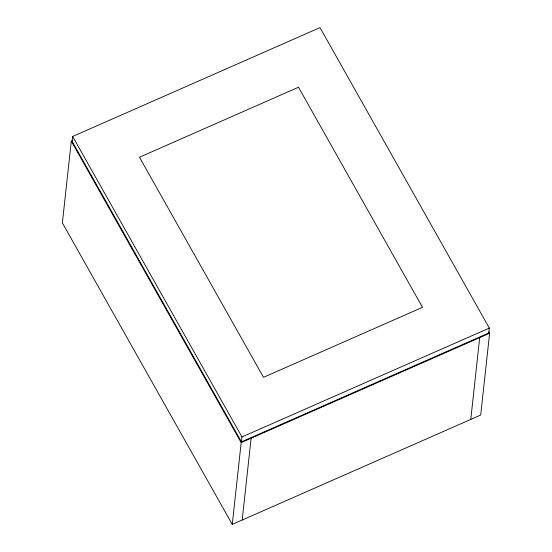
<?xml version="1.0" encoding="UTF-8"?>
<svg xmlns="http://www.w3.org/2000/svg" width="552" height="552" viewBox="0 0 552 552"><rect width="100%" height="100%" fill="white"/><g stroke="black" fill="none" stroke-linecap="round" stroke-linejoin="round"><path stroke-width="0.83" d="M72.823 140.443L71.291 141.119L62.376 222.904L232.261 524.4L480.709 415.042L489.624 333.256L488.782 331.752M72.664 136.468L72.126 141.374L241.445 441.862L488.789 332.994L489.32 328.088L320.008 27.6L72.664 136.468L241.976 436.956L241.445 441.862M232.261 524.4L241.176 442.607L71.291 141.119M242.197 520.025L251.112 438.233M470.773 419.416L479.688 337.631M241.976 436.956L489.32 328.088M241.176 442.607L489.624 333.256M298.487 87.237L139.483 157.23L263.497 377.32L422.501 307.326L298.487 87.237"/></g></svg>
